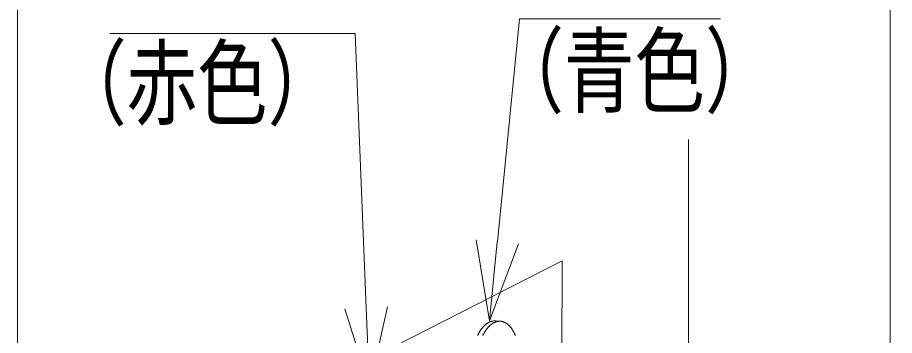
# Model space of a CAD drawing. Units: millimetres on the paper. Extents: x -305 to 305, y -152 to 152.
# Drawn here: x -147.5 to -116.9, y -84.58 to -73.5 of the extents above; entities that cross this region are included whole.
import ezdxf
from ezdxf.enums import TextEntityAlignment as Align

# ---------------------------------------------------------------- set-up
doc = ezdxf.new("R2010")
doc.units = ezdxf.units.MM
doc.linetypes.add('LONG_DASHED2', pattern=[13, 12, -1])
doc.layers.add('0-1_RV', color=7, linetype='Continuous', lineweight=9)
doc.layers.add('0-2_0', color=7, linetype='Continuous', lineweight=9)
doc.styles.add('ＭＳ ゴシック', font='')
doc.styles.get('ＭＳ ゴシック').set_extended_font_data('MS Gothic')

# ---------------------------------------------------------------- blocks, each defined once
blk = doc.blocks.new('_OPEN30')
at = {"layer": '0-2_0'}
blk.add_line((0, 0), (-1, 0), dxfattribs=at)
blk.add_lwpolyline([(-1, 0.2679), (0, 0), (-1, -0.2679)], dxfattribs=at)

msp = doc.modelspace()

# ---------------------------------------------------------------- linework, layer by layer
at = {"layer": '0-1_RV'}
for p, q in [((-117.048, -74.693), (-117.048, -68.066)), ((-117.051, -93.46), (-117.051, -74.265)), ((-124.09, -92.591), (-124.09, -77.749)), ((-130.818, -84.072), (-130.67, -84.081))]:
    msp.add_line(p, q, dxfattribs=at)
msp.add_lwpolyline([(-147.497, -119.129), (-80.006, -119.129), (-80.006, -53.125), (-147.497, -53.125)], close=True, dxfattribs=at)
for points in [[(-122.971, -73.537), (-129.982, -73.537), (-130.757, -81.314)], [(-144.282, -74.049), (-135.722, -74.049), (-135.331, -83.617)], [(-131.234, -84.261), (-131.225, -84.251), (-131.215, -84.242), (-131.205, -84.232), (-131.195, -84.223), (-131.185, -84.214), (-131.175, -84.205), (-131.165, -84.197), (-131.154, -84.189), (-131.144, -84.18), (-131.133, -84.172), (-131.122, -84.165), (-131.11, -84.157), (-131.099, -84.15), (-131.088, -84.143), (-131.076, -84.136), (-131.064, -84.13), (-131.052, -84.124), (-131.04, -84.118), (-131.028, -84.112), (-131.015, -84.107), (-131.003, -84.102), (-130.99, -84.097), (-130.977, -84.093), (-130.964, -84.089), (-130.951, -84.085), (-130.938, -84.082), (-130.925, -84.08), (-130.912, -84.077), (-130.898, -84.075), (-130.885, -84.074), (-130.872, -84.073), (-130.858, -84.072), (-130.845, -84.072), (-130.831, -84.072), (-130.818, -84.072), (-130.818, -84.072)], [(-131.055, -84.271), (-131.046, -84.261), (-131.036, -84.252), (-131.026, -84.242), (-131.016, -84.233), (-131.006, -84.224), (-130.996, -84.215), (-130.986, -84.207), (-130.975, -84.198), (-130.965, -84.19), (-130.954, -84.182), (-130.943, -84.175), (-130.932, -84.167), (-130.92, -84.16), (-130.909, -84.153), (-130.897, -84.146), (-130.885, -84.14), (-130.873, -84.133), (-130.861, -84.127), (-130.849, -84.122), (-130.837, -84.117), (-130.824, -84.112), (-130.811, -84.107), (-130.799, -84.103), (-130.786, -84.099), (-130.773, -84.095), (-130.76, -84.092), (-130.746, -84.089), (-130.733, -84.087), (-130.72, -84.085), (-130.706, -84.084), (-130.693, -84.083), (-130.679, -84.082), (-130.666, -84.081), (-130.652, -84.081), (-130.639, -84.082)], [(-130.67, -84.081), (-130.66, -84.081), (-130.651, -84.082), (-130.641, -84.083), (-130.632, -84.085), (-130.622, -84.086), (-130.613, -84.088), (-130.604, -84.09), (-130.594, -84.092), (-130.585, -84.094), (-130.576, -84.096), (-130.567, -84.099), (-130.557, -84.102), (-130.548, -84.105), (-130.539, -84.108), (-130.53, -84.112), (-130.522, -84.115), (-130.513, -84.119), (-130.504, -84.123), (-130.495, -84.127), (-130.487, -84.131), (-130.479, -84.136), (-130.47, -84.14), (-130.462, -84.145), (-130.454, -84.15), (-130.446, -84.155), (-130.438, -84.16), (-130.43, -84.166), (-130.422, -84.171), (-130.414, -84.177), (-130.406, -84.183), (-130.399, -84.189), (-130.391, -84.194), (-130.384, -84.201), (-130.377, -84.207), (-130.37, -84.213), (-130.363, -84.219), (-130.356, -84.226), (-130.349, -84.233), (-130.342, -84.239)], [(-131.448, -84.585), (-131.442, -84.573), (-131.437, -84.56), (-131.431, -84.548), (-131.425, -84.536), (-131.419, -84.524), (-131.413, -84.512), (-131.406, -84.5), (-131.4, -84.489), (-131.393, -84.477), (-131.386, -84.465), (-131.38, -84.454), (-131.373, -84.442), (-131.366, -84.431), (-131.358, -84.419), (-131.351, -84.408), (-131.344, -84.397), (-131.336, -84.386), (-131.328, -84.375), (-131.32, -84.364), (-131.312, -84.353), (-131.304, -84.342), (-131.296, -84.332), (-131.288, -84.321), (-131.279, -84.311), (-131.27, -84.3), (-131.262, -84.29), (-131.253, -84.28), (-131.243, -84.27), (-131.234, -84.261)], [(-131.263, -84.583), (-131.258, -84.57), (-131.252, -84.558), (-131.246, -84.546), (-131.24, -84.534), (-131.233, -84.522), (-131.227, -84.511), (-131.221, -84.499), (-131.214, -84.487), (-131.207, -84.475), (-131.201, -84.464), (-131.194, -84.452), (-131.187, -84.441), (-131.179, -84.429), (-131.172, -84.418), (-131.165, -84.407), (-131.157, -84.396), (-131.149, -84.385), (-131.141, -84.374), (-131.133, -84.363), (-131.125, -84.352), (-131.117, -84.342), (-131.109, -84.331), (-131.1, -84.321), (-131.091, -84.31), (-131.083, -84.3), (-131.074, -84.29), (-131.064, -84.28), (-131.055, -84.271)], [(-130.342, -84.239), (-130.335, -84.246), (-130.329, -84.253), (-130.322, -84.26), (-130.316, -84.267), (-130.309, -84.274), (-130.303, -84.281), (-130.297, -84.288), (-130.291, -84.296), (-130.285, -84.303), (-130.279, -84.311), (-130.273, -84.318), (-130.267, -84.326), (-130.262, -84.334), (-130.256, -84.341), (-130.25, -84.349), (-130.245, -84.357), (-130.24, -84.365), (-130.234, -84.373), (-130.229, -84.381), (-130.224, -84.389), (-130.219, -84.397), (-130.214, -84.405), (-130.209, -84.413), (-130.204, -84.422), (-130.2, -84.43), (-130.195, -84.438), (-130.19, -84.447), (-130.186, -84.455), (-130.182, -84.463), (-130.177, -84.472), (-130.173, -84.48), (-130.169, -84.489), (-130.164, -84.498), (-130.16, -84.506), (-130.156, -84.515), (-130.152, -84.523), (-130.148, -84.532), (-130.145, -84.541), (-130.141, -84.55)], [(-130.141, -84.55), (-130.137, -84.558), (-130.134, -84.567), (-130.13, -84.576), (-130.126, -84.585)]]:
    msp.add_lwpolyline(points, dxfattribs=at)
at = {"layer": '0-1_RV', "linetype": 'LONG_DASHED2'}
msp.add_lwpolyline([(-128.519, -86.737), (-137.19, -91.141), (-137.163, -86.387), (-128.493, -81.982)], close=True, dxfattribs=at)

# ---------------------------------------------------------------- block references
at = {"layer": '0-1_RV', "xscale": 2.77, "yscale": 2.77}
for p, rotation in [((-131.032, -84.07), 264.31171), ((-135.218, -86.384), 272.33965)]:
    msp.add_blockref('_OPEN30', p, dxfattribs=dict(at, rotation=rotation))

# ---------------------------------------------------------------- texts
at = {"layer": '0-1_RV', "style": 'ＭＳ ゴシック', "width": 0.75}
for s, p in [('（青色）', (-130.892, -77.278)), ('（赤色）', (-146.15, -77.704))]:
    msp.add_text(s, height=2.405, dxfattribs=at).set_placement(p, align=Align.BOTTOM_LEFT)

doc.saveas('drawing.dxf')
